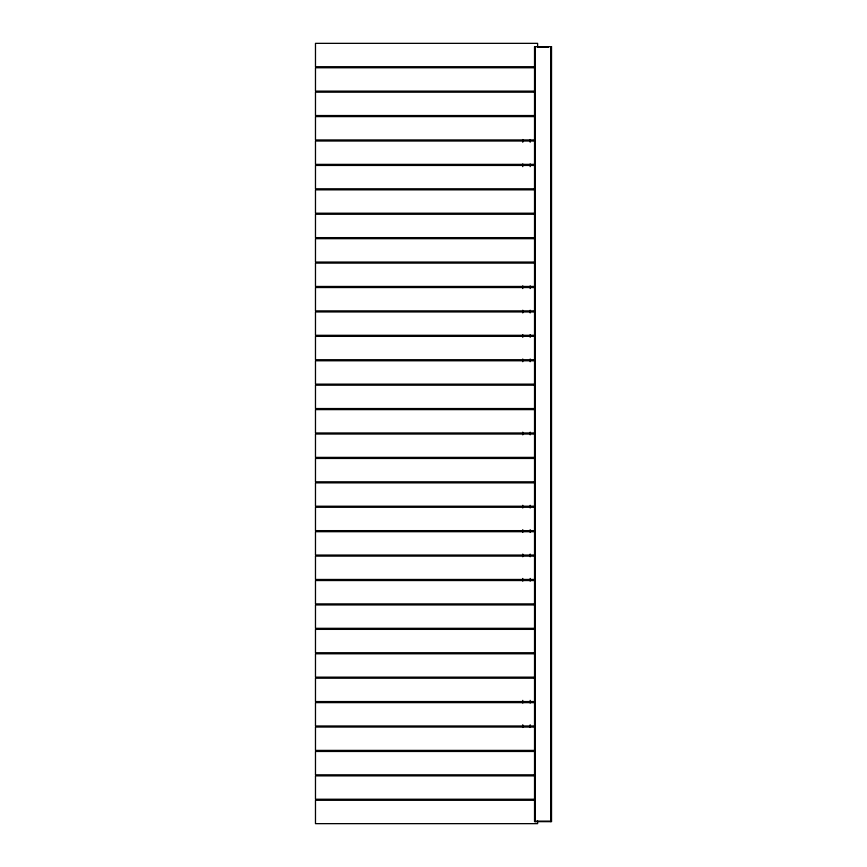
<?xml version="1.0" encoding="UTF-8"?>
<svg xmlns="http://www.w3.org/2000/svg" width="867" height="867" viewBox="0 0 867 867"><rect width="100%" height="100%" fill="white"/><g stroke="black" fill="none" stroke-linecap="round" stroke-linejoin="round"><path stroke-width="1.3" d="M538.049 47.262L538.819 46.666M546.849 47.262L547.651 47.262M534.917 66.705L315.48 66.705L315.48 43.35L537.616 43.35L537.616 47.414M534.917 67.767L315.48 67.767L315.48 91.122L534.917 91.122M534.917 92.184L315.48 92.184L315.48 115.539L534.917 115.539M534.917 116.601L315.48 116.601L315.48 139.955L534.917 139.955M534.917 141.018L315.48 141.018L315.48 164.372L534.917 164.372M534.917 165.434L315.48 165.434L315.48 188.789L534.917 188.789M534.917 189.851L315.48 189.851L315.48 213.206L534.917 213.206M534.917 214.268L315.48 214.268L315.48 237.634L534.917 237.634M534.917 238.685L315.48 238.685L315.48 262.051L534.917 262.051M534.917 263.113L315.48 263.113L315.48 286.468L534.917 286.468M534.917 287.53L315.48 287.53L315.48 310.885L534.917 310.885M534.917 311.947L315.48 311.947L315.48 335.301L534.917 335.301M534.917 336.363L315.48 336.363L315.48 359.718L534.917 359.718M534.917 360.78L315.48 360.78L315.48 384.135L534.917 384.135M534.917 385.197L315.48 385.197L315.48 408.552L534.917 408.552M534.917 409.614L315.48 409.614L315.48 432.969L534.917 432.969M534.917 434.031L315.48 434.031L315.48 457.386L534.917 457.386M534.917 458.448L315.48 458.448L315.48 481.803L534.917 481.803M534.917 482.865L315.48 482.865L315.48 506.22L534.917 506.22M534.917 507.282L315.48 507.282L315.48 530.637L534.917 530.637M534.917 531.699L315.48 531.699L315.48 555.053L534.917 555.053M534.917 556.115L315.48 556.115L315.48 579.47L534.917 579.47M534.917 580.532L315.48 580.532L315.48 603.887L534.917 603.887M534.917 604.949L315.48 604.949L315.48 628.315L534.917 628.315M534.917 629.366L315.48 629.366L315.48 652.732L534.917 652.732M534.917 653.794L315.48 653.794L315.48 677.149L534.917 677.149M534.917 678.211L315.48 678.211L315.48 701.566L534.917 701.566M534.917 702.628L315.48 702.628L315.48 725.982L534.917 725.982M534.917 727.045L315.48 727.045L315.48 750.399L534.917 750.399M534.917 751.461L315.48 751.461L315.48 774.816L534.917 774.816M534.917 775.878L315.48 775.878L315.48 799.233L534.917 799.233M534.917 800.295L315.48 800.295L315.48 823.65L537.616 823.65L537.616 820.941M534.571 821.125L551.499 821.125M547.305 46.666L548.074 47.262M539.274 47.262L538.613 47.121L547.63 47.273M550.729 46.666L550.729 821.656M535.34 46.666L535.34 821.656M530.192 139.533L530.192 142.242M530.192 163.917L530.192 166.627M530.192 285.839L530.192 288.548M530.192 310.223L530.192 312.933M530.192 334.608L530.192 337.317M530.192 358.992L530.192 361.702M530.192 432.145L530.192 434.855M530.192 505.298L530.192 508.008M530.192 529.683L530.192 532.392M530.192 554.067L530.192 556.777M530.192 578.452L530.192 581.161M530.192 700.373L530.192 703.083M530.192 724.758L530.192 727.467M522.758 139.533L522.758 142.242M522.758 163.917L522.758 166.627M522.758 285.839L522.758 288.548M522.758 310.223L522.758 312.933M522.758 334.608L522.758 337.317M522.758 358.992L522.758 361.702M522.758 432.145L522.758 434.855M522.758 505.298L522.758 508.008M522.758 529.683L522.758 532.392M522.758 554.067L522.758 556.777M522.758 578.452L522.758 581.161M522.758 700.373L522.758 703.083M522.758 724.758L522.758 727.467M551.52 46.666L534.538 46.666L534.538 821.656L551.52 821.656L551.52 46.666"/></g></svg>
